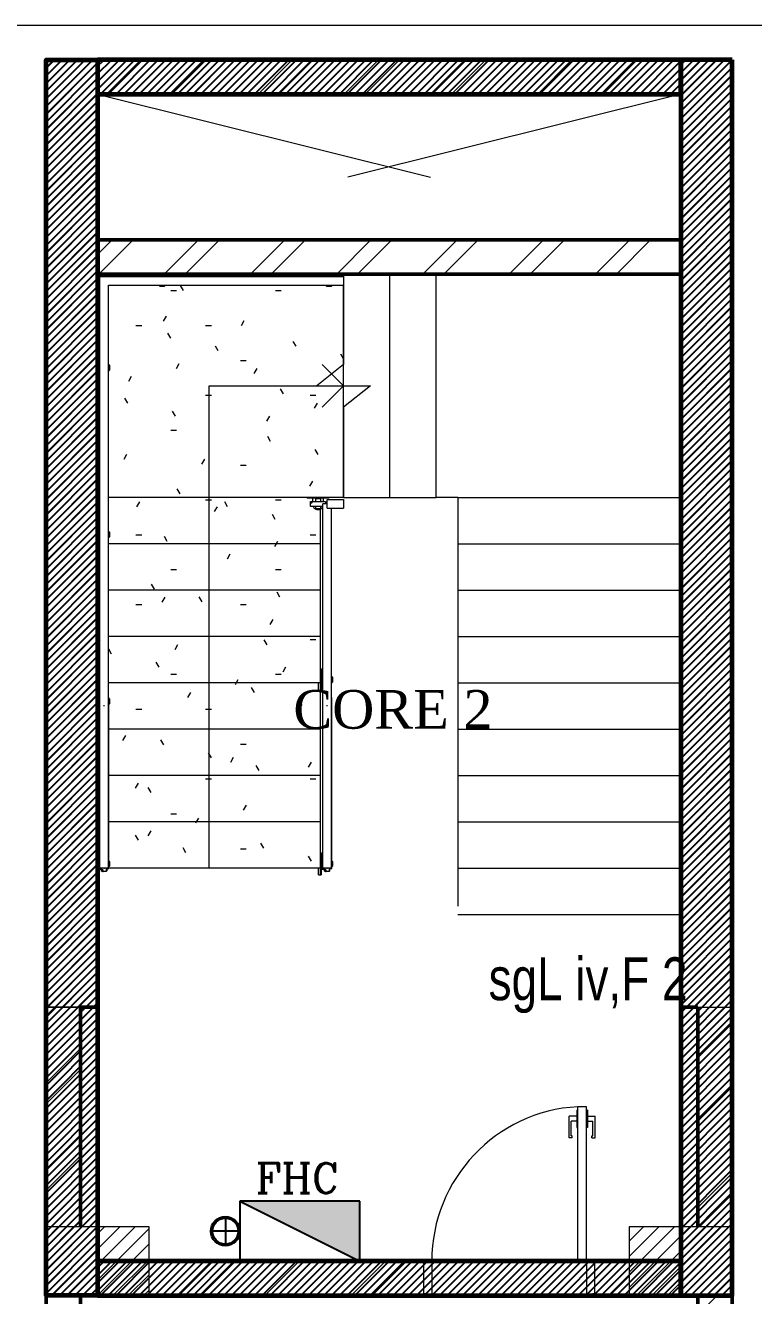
# Model space of a CAD drawing. Header units: millimetres. Extents: x -967280 to 3852, y 2833 to 1955156.
# Drawn here: x -944767 to -940521, y 445416 to 452816 of the extents above; entities that cross this region are included whole.
import ezdxf
from ezdxf.enums import TextEntityAlignment as Align

# ---------------------------------------------------------------- set-up
doc = ezdxf.new("R2010")
doc.units = ezdxf.units.MM
doc.header["$LTSCALE"] = 1000
for name, pattern in [('HRZN_Line-Ptrn-Abov', [4, 2, -2]), ('HRZN_Line-Ptrn-Dash', [4, 2, -2]), ('HRZN_Line-Ptrn-Sold', [9144001.0, 9144000.0, -1]), ('Overhead', [3.96875, 2.38125, -1.5875])]:
    doc.linetypes.add(name, pattern=pattern)
for name, color, linetype, lineweight in [('A-COLS', 8, 'HRZN_Line-Ptrn-Sold', 18), ('A-DASH', 21, 'HRZN_Line-Ptrn-Abov', 18), ('A-DIM', 7, 'Continuous', 13), ('A-DOOR', 5, 'Continuous', 13), ('A-ELEV', 1, 'HRZN_Line-Ptrn-Sold', 13), ('A-FLOR-HRAL', 1, 'Continuous', 18), ('A-FLOR-PATT', 1, 'Continuous', 13), ('A-HATCH', 1, 'Continuous', 13), ('A-STAIR', 1, 'HRZN_Line-Ptrn-Sold', 13), ('A-TONE', 40, 'HRZN_Line-Ptrn-Sold', 35), ('A-WALL', 8, 'HRZN_Line-Ptrn-Sold', 50), ('S - column', 6, 'Continuous', 60), ('Up Arrows', 3, 'Continuous', 13)]:
    doc.layers.add(name, color=color, linetype=linetype, lineweight=lineweight)
for name, color, linetype in [('ARCH', 8, 'Continuous'), ('FF-SYMBOL', 2, 'Continuous'), ('PL-DR-PIPE', 6, 'Continuous'), ('PL-W-TEXT', 7, 'Continuous'), ('S - col hach', 1, 'Continuous')]:
    doc.layers.add(name, color=color, linetype=linetype)
doc.styles.add('arabic 25', font='x-arab.shx', dxfattribs={"width": 0.8, "height": 250})
doc.styles.add('ASD', font='times.ttf')
doc.styles.add('PL-W-TEXT1', font='romanc.shx', dxfattribs={"height": 0.3})
pattern_1 = [(45, (6650, -35800), (-251.447, 251.447), []), (45, (6650, -35419), (-251.447, 251.447), [])]
pattern_2 = [(0, (6650, -35800), (812.8, 203.2), [33.528, -576.072, 33.528, -576.072, -3251.2]), (0, (6650, -35800), (812.8, 203.2), [-1219.2, 33.528, -1185.672, 33.528, -576.072, -1422.4]), (0, (6650, -35800), (812.8, 203.2), [-3048, 33.528, -372.872, 33.528, -982.472]), (120, (6954.8, -35698.4), (-582.3764, 602.3054), [33.528, -576.072, 33.528, -576.072, -3251.2]), (120, (6954.8, -35698.4), (-582.3764, 602.3054), [-1219.2, 33.528, -1185.672, 33.528, -576.072, -1422.4]), (120, (6954.8, -35698.4), (-582.3764, 602.3054), [-3048, 33.528, -372.872, 33.528, -982.472]), (240, (7056.4, -35292), (-230.4236, -805.5054), [33.528, -576.072, 33.528, -576.072, -3251.2]), (240, (7056.4, -35292), (-230.4236, -805.5054), [-1219.2, 33.528, -1185.672, 33.528, -576.072, -1422.4]), (240, (7056.4, -35292), (-230.4236, -805.5054), [-3048, 33.528, -372.872, 33.528, -982.472])]
pattern_3 = [(225, (-217548.73, -1233776.03), (44.9012806, -44.9012806), [])]
pattern_4 = [(45, (-223648.726, -1233952.032), (-22.4506403, 22.4506403), [])]

# ---------------------------------------------------------------- blocks, each defined once
blk = doc.blocks.new('DAE_DOOR-SINGLE - BEDROOMS DOOR _D01__1000_2200MM 2-3597831-BASEMENT 03 FLOOR FFL')
at = {"layer": 'A-DOOR', "lineweight": 18}
for p, q in [((476.2, 100), (476.2, 1000)), ((526.2, 1000), (476.2, 1000)), ((526.2, 100), (526.2, 1000)), ((526.2, 100), (476.2, 100))]:
    blk.add_line(p, q, dxfattribs=at)
at = {"layer": 'A-DOOR'}
for p, q in [((-411.8, 88), (-423.8, 88)), ((-423.8, 88), (-423.8, -88)), ((-373.8, 100), (-411.8, 100)), ((-411.8, 100), (-411.8, 88)), ((-373.8, -100), (-373.8, 100)), ((526.2, 100), (526.2, -100)), ((564.2, 100), (526.2, 100)), ((564.2, 88), (564.2, 100)), ((576.2, 88), (564.2, 88)), ((576.2, -88), (576.2, 88)), ((-423.8, -88), (-411.8, -88)), ((-411.8, -88), (-411.8, -100)), ((-411.8, -100), (-373.8, -100)), ((526.2, -100), (564.2, -100)), ((564.2, -100), (564.2, -88)), ((564.2, -88), (576.2, -88))]:
    blk.add_line(p, q, dxfattribs=at)
blk.add_arc((526.2, 100), 901.4, 93.17983, 180, dxfattribs=at)
at = {"layer": 'A-HATCH'}
for p, q in [((469.8, 980.9), (476.2, 980.9)), ((469.8, 980.9), (469.8, 879.3)), ((532.6, 980.9), (526.2, 980.9)), ((532.6, 980.9), (532.6, 879.3)), ((469.8, 945.6), (425.4, 945.6)), ((425.4, 819.1), (425.4, 945.6)), ((469.8, 915.6), (438.1, 915.6)), ((438.1, 830.6), (438.1, 915.6)), ((532.6, 945.6), (577, 945.6)), ((532.6, 915.6), (564.3, 915.6)), ((564.3, 830.6), (564.3, 915.6)), ((577, 819.1), (577, 945.6)), ((444.1, 819.1), (425.4, 819.1)), ((444.1, 830.6), (438.1, 830.6)), ((444.1, 819.1), (444.1, 830.6)), ((469.8, 879.3), (476.2, 879.3)), ((532.6, 879.3), (526.2, 879.3)), ((558.3, 830.6), (564.3, 830.6)), ((558.3, 819.1), (558.3, 830.6)), ((558.3, 819.1), (577, 819.1))]:
    blk.add_line(p, q, dxfattribs=at)
blk = doc.blocks.new('Railing - Fascia 2-3607307-BASEMENT 03 FLOOR FFL')
at = {"layer": 'A-FLOR-HRAL'}
for p, q in [((-29, 16), (-31, 14)), ((-31, 14), (-31, -14)), ((-31, -14), (-31, 14)), ((-25.4, 16), (-29, 16)), ((-29, -16), (-29, 16)), ((-27.5, 27.5), (-27.5, 16)), ((-14.6, 27.5), (-27.5, 27.5)), ((-15, 25.4), (-15, 40)), ((-13.4, 43.7), (-13.4, 25.4)), ((-10, 45), (10, 45)), ((10, 45), (5.1, 45)), ((13.4, 43.7), (13.4, 25.4)), ((15, 40), (15, 25.4)), ((33.6, 31.8), (15.2, 31.8)), ((27.5, 27.5), (15.2, 27.5)), ((29, 16), (25.4, 16)), ((27.5, 16), (27.5, 27.5)), ((31, 14), (29, 16)), ((29, -16), (29, 16)), ((31, 14), (31, 4.2)), ((31, -14), (31, 14)), ((31, 7.7), (31, -7.7)), ((31, -7.7), (31, 7.7)), ((31, 6.6), (31, -7.4)), ((31, 3.8), (31, 6.6)), ((31, 2.5), (31, 0)), ((31, 0), (31, -2.5)), ((33.6, 25.4), (33.6, 63.5)), ((38.1, 63.5), (33.6, 63.5)), ((-31, -14), (-29, -16)), ((-29, -16), (-25.4, -16)), ((-27.5, -16), (-27.5, -27.5)), ((-25.4, -27.5), (-27.5, -27.5)), ((25.4, -16), (29, -16)), ((27.5, -27.5), (25.4, -27.5)), ((27.5, -27.5), (27.5, -16)), ((29, -16), (31, -14)), ((31, -2.5), (29.7, -2.5)), ((31, -7.4), (31, -3.8)), ((31, -4.2), (31, -14))]:
    blk.add_line(p, q, dxfattribs=at)
blk.add_arc((0, 0), 33.1, 116.32845, 120.92265, dxfattribs=at)
for points, knots in [([(-15, 40), (-15, 40.1), (-15, 40.3), (-15, 40.5), (-15, 40.7), (-14.9, 40.9), (-14.9, 41), (-14.9, 41.2), (-14.8, 41.4), (-14.8, 41.5), (-14.7, 41.7), (-14.7, 41.8), (-14.6, 42), (-14.5, 42.1), (-14.4, 42.3), (-14.4, 42.4), (-14.3, 42.6), (-14.2, 42.7), (-14.1, 42.9), (-14, 43), (-13.9, 43.1), (-13.8, 43.3), (-13.6, 43.5), (-13.5, 43.6), (-13.4, 43.7)], [0, 0, 0, 0, 0.083333, 0.125, 0.166667, 0.208333, 0.25, 0.291667, 0.333333, 0.375, 0.416667, 0.458333, 0.5, 0.541667, 0.583333, 0.625, 0.666667, 0.708333, 0.75, 0.791667, 0.833333, 0.875, 0.916667, 1, 1, 1, 1]), ([(-13.4, 43.7), (-13.1, 43.9), (-12.6, 44.3), (-11.8, 44.7), (-11.1, 44.9), (-10.4, 45), (-10, 45)], [0, 0, 0, 0, 0.333333, 0.5, 0.666667, 1, 1, 1, 1]), ([(10.3, 38), (10.3, 38.3), (10.2, 38.9), (9.9, 39.5), (9.5, 39.9), (9.1, 40.3), (8.4, 40.5), (7.6, 40.5), (6.9, 40.3), (6.5, 39.9), (6, 39.5), (5.7, 38.9), (5.6, 38.3), (5.6, 38)], [0, 0, 0, 0, 0.111111, 0.222222, 0.277778, 0.333333, 0.444444, 0.555556, 0.666667, 0.722222, 0.777778, 0.888889, 1, 1, 1, 1]), ([(5.6, 38), (5.6, 37.7), (5.7, 37.1), (6, 36.5), (6.5, 36.1), (6.9, 35.7), (7.6, 35.5), (8.4, 35.5), (9.1, 35.7), (9.5, 36.1), (9.9, 36.5), (10.2, 37.1), (10.3, 37.7), (10.3, 38)], [0, 0, 0, 0, 0.111111, 0.222222, 0.277778, 0.333333, 0.444444, 0.555556, 0.666667, 0.722222, 0.777778, 0.888889, 1, 1, 1, 1]), ([(10, 45), (10.4, 45), (11.1, 44.9), (11.8, 44.7), (12.6, 44.3), (13.1, 43.9), (13.4, 43.7)], [0, 0, 0, 0, 0.333333, 0.5, 0.666667, 1, 1, 1, 1]), ([(13.4, 43.7), (13.5, 43.6), (13.7, 43.4), (13.8, 43.2), (14, 43), (14.1, 42.9), (14.2, 42.7), (14.3, 42.5), (14.4, 42.4), (14.5, 42.2), (14.6, 42), (14.7, 41.8), (14.7, 41.6), (14.8, 41.4), (14.8, 41.2), (14.9, 41), (14.9, 40.8), (15, 40.6), (15, 40.3), (15, 40.1), (15, 40)], [0, 0, 0, 0, 0.1, 0.15, 0.2, 0.25, 0.3, 0.35, 0.4, 0.45, 0.5, 0.55, 0.6, 0.65, 0.7, 0.75, 0.8, 0.85, 0.9, 1, 1, 1, 1])]:
    blk.add_open_spline(points, degree=3, knots=knots, dxfattribs=at)
for points in [[(6.5, 38), (6.5, 38.2), (6.6, 38.6), (6.7, 39), (6.8, 39.2)], [(6.8, 36.8), (6.7, 37), (6.6, 37.4), (6.5, 37.8), (6.5, 38)], [(6.8, 39.2), (7, 39.4), (7.2, 39.8), (7.8, 40.2), (8.5, 40.5), (9.2, 40.5), (9.6, 40.4), (9.9, 40.3)], [(8.5, 35.5), (8.3, 35.6), (7.8, 35.8), (7.2, 36.2), (7, 36.6), (6.8, 36.8)]]:
    blk.add_open_spline(points, degree=3, dxfattribs=at)
blk = doc.blocks.new('Railing - Fascia 2-3607309-BASEMENT 03 FLOOR FFL')
at = {"layer": 'A-FLOR-HRAL'}
for p, q in [((-29, 16), (-31, 14)), ((-31, 14), (-31, -14)), ((-31, -14), (-31, 14)), ((-25.4, 16), (-29, 16)), ((-29, -16), (-29, 16)), ((33.6, 31.8), (25.4, 31.8)), ((29, 16), (25.4, 16)), ((31, 14), (29, 16)), ((29, -16), (29, 16)), ((31, 14), (31, 4.2)), ((31, -14), (31, 14)), ((31, 7.7), (31, -7.7)), ((31, -7.7), (31, 7.7)), ((31, 6.6), (31, -7.4)), ((31, 3.8), (31, 6.6)), ((31, 2.5), (31, 0)), ((31, 0), (31, -2.5)), ((33.6, -63.5), (33.6, 63.5)), ((38.1, 63.5), (33.6, 63.5)), ((-31, -14), (-29, -16)), ((-29, -16), (-25.4, -16)), ((25.4, -16), (29, -16)), ((25.4, -31.7), (33.6, -31.7)), ((29, -16), (31, -14)), ((31, -2.5), (29.7, -2.5)), ((31, -7.4), (31, -3.8)), ((31, -4.2), (31, -14)), ((33.6, -63.5), (38.1, -63.5))]:
    blk.add_line(p, q, dxfattribs=at)
for start, end in [(151.57311, 208.42689), (140.74378, 150.46133), (209.53867, 219.25622)]:
    blk.add_arc((0, 0), 33.1, start, end, dxfattribs=at)
blk = doc.blocks.new('Railing - Fascia 2-V25-BASEMENT 03 FLOOR FFL')
at = {"layer": 'A-FLOR-HRAL'}
for p, q in [((-29, 16), (-31, 14)), ((-31, 14), (-31, -14)), ((-31, -14), (-31, 14)), ((-25.4, 16), (-29, 16)), ((-29, -16), (-29, 16)), ((29, 16), (25.4, 16)), ((31, 14), (29, 16)), ((29, -16), (29, 16)), ((31, 14), (31, 4.2)), ((31, -14), (31, 14)), ((31, 7.7), (31, -7.7)), ((31, -7.7), (31, 7.7)), ((31, 6.6), (31, -7.4)), ((31, 3.8), (31, 6.6)), ((31, 2.5), (31, 0)), ((31, 0), (31, -2.5)), ((33.6, 53.9), (33.6, 63.5)), ((38.1, 63.5), (33.6, 63.5)), ((-31, -14), (-29, -16)), ((-29, -16), (-25.4, -16)), ((25.4, -16), (29, -16)), ((29, -16), (31, -14)), ((31, -2.5), (29.7, -2.5)), ((31, -7.4), (31, -3.8)), ((31, -4.2), (31, -14))]:
    blk.add_line(p, q, dxfattribs=at)
blk = doc.blocks.new('Railing - Fascia 2-2789807-BASEMENT 03 FLOOR FFL')
at = {"layer": 'A-FLOR-HRAL'}
for p, q in [((-29, 16), (-31, 14)), ((-31, 14), (-31, -14)), ((-31, -14), (-31, 14)), ((-25.4, 16), (-29, 16)), ((-29, -16), (-29, 16)), ((29, 16), (25.4, 16)), ((31, 14), (29, 16)), ((29, -16), (29, 16)), ((31, 14), (31, 4.2)), ((31, -14), (31, 14)), ((31, 7.7), (31, -7.7)), ((31, -7.7), (31, 7.7)), ((31, 6.6), (31, -7.4)), ((31, 3.8), (31, 6.6)), ((31, 2.5), (31, 0)), ((31, 0), (31, -2.5)), ((-31, -14), (-29, -16)), ((-29, -16), (-25.4, -16)), ((25.4, -16), (29, -16)), ((29, -16), (31, -14)), ((31, -2.5), (29.7, -2.5)), ((31, -7.4), (31, -3.8)), ((31, -4.2), (31, -14))]:
    blk.add_line(p, q, dxfattribs=at)
blk = doc.blocks.new('Railing - Fascia 2-3809664-BASEMENT 03 FLOOR FFL')
at = {"layer": 'A-FLOR-HRAL'}
for p, q in [((-29, 16), (-31, 14)), ((-31, 14), (-31, -14)), ((-31, -14), (-31, 14)), ((-25.4, 16), (-29, 16)), ((-29, -16), (-29, 16)), ((29, 16), (25.4, 16)), ((31, 14), (29, 16)), ((29, -16), (29, 16)), ((31, 14), (31, 4.2)), ((31, -14), (31, 14)), ((31, 7.7), (31, -7.7)), ((31, -7.7), (31, 7.7)), ((31, 6.6), (31, -7.4)), ((31, 3.8), (31, 6.6)), ((31, 2.5), (31, 0)), ((31, 0), (31, -2.5)), ((-31, -14), (-29, -16)), ((-29, -16), (-25.4, -16)), ((25.4, -16), (29, -16)), ((29, -16), (31, -14)), ((31, -2.5), (29.7, -2.5)), ((31, -7.4), (31, -3.8)), ((31, -4.2), (31, -14))]:
    blk.add_line(p, q, dxfattribs=at)
blk = doc.blocks.new('Railing - Railing-3934839-BASEMENT 03 FLOOR FFL')
at = {"extrusion": (0, 0, -1), "zscale": -1}
for name, p, rotation in [('Railing - Fascia 2-3809664-BASEMENT 03 FLOOR FFL', (-17901, 24011.9), 90), ('Railing - Fascia 2-2789807-BASEMENT 03 FLOOR FFL', (-18872.9, 24011.9), 90), ('Railing - Fascia 2-2789807-BASEMENT 03 FLOOR FFL', (-19211.9, 23505.9), 180), ('Railing - Fascia 2-V25-BASEMENT 03 FLOOR FFL', (-19211.9, 22533.9), 180), ('Railing - Fascia 2-3607309-BASEMENT 03 FLOOR FFL', (-19211.9, 21562), 180), ('Railing - Fascia 2-3607307-BASEMENT 03 FLOOR FFL', (-19211.9, 20615.4), 180)]:
    blk.add_blockref(name, p, dxfattribs=dict(at, rotation=rotation))
blk = doc.blocks.new('Railing - Fascia 2-3605761-BASEMENT 03 FLOOR FFL')
at = {"layer": 'A-FLOR-HRAL'}
for p, q in [((-29, 16), (-31, 14)), ((-31, 14), (-31, -14)), ((-31, -14), (-31, 14)), ((-25.4, 16), (-29, 16)), ((-29, -16), (-29, 16)), ((-27.5, 27.5), (-27.5, 16)), ((-14.6, 27.5), (-27.5, 27.5)), ((-15, 25.4), (-15, 40)), ((-13.4, 43.7), (-13.4, 25.4)), ((-10, 45), (10, 45)), ((10, 45), (5.1, 45)), ((13.4, 43.7), (13.4, 25.4)), ((33.6, 31.8), (14.7, 31.8)), ((27.5, 27.5), (14.7, 27.5)), ((15, 40), (15, 25.4)), ((29, 16), (25.4, 16)), ((27.5, 16), (27.5, 27.5)), ((31, 14), (29, 16)), ((29, -16), (29, 16)), ((31, 14), (31, 4.2)), ((31, -14), (31, 14)), ((31, 7.7), (31, -7.7)), ((31, -7.7), (31, 7.7)), ((31, 6.6), (31, -7.4)), ((31, 3.8), (31, 6.6)), ((31, 2.5), (31, 0)), ((31, 0), (31, -2.5)), ((33.6, -63.5), (33.6, 63.5)), ((38.1, 63.5), (33.6, 63.5)), ((38.1, 25.4), (38.1, 63.5)), ((50.8, 63.5), (38.1, 63.5)), ((38.1, 63.5), (38.1, 25.4)), ((50.8, 63.5), (50.8, 25.4)), ((-31, -14), (-29, -16)), ((-29, -16), (-25.4, -16)), ((-27.5, -16), (-27.5, -27.5)), ((-25.4, -27.5), (-27.5, -27.5)), ((25.4, -16), (29, -16)), ((27.5, -27.5), (25.4, -27.5)), ((25.4, -31.7), (33.6, -31.7)), ((27.5, -27.5), (27.5, -16)), ((29, -16), (31, -14)), ((31, -2.5), (29.7, -2.5)), ((31, -7.4), (31, -3.8)), ((31, -4.2), (31, -14)), ((33.6, -63.5), (38.1, -63.5))]:
    blk.add_line(p, q, dxfattribs=at)
for start, end in [(151.57311, 208.42689), (146.81977, 150.46133), (116.32845, 120.92265), (209.53867, 211.43417)]:
    blk.add_arc((0, 0), 33.1, start, end, dxfattribs=at)
for points, knots in [([(-15, 40), (-15, 40.1), (-15, 40.3), (-15, 40.5), (-15, 40.7), (-14.9, 40.9), (-14.9, 41), (-14.9, 41.2), (-14.8, 41.4), (-14.8, 41.5), (-14.7, 41.7), (-14.7, 41.8), (-14.6, 42), (-14.5, 42.1), (-14.4, 42.3), (-14.4, 42.4), (-14.3, 42.6), (-14.2, 42.7), (-14.1, 42.9), (-14, 43), (-13.9, 43.1), (-13.8, 43.3), (-13.6, 43.5), (-13.5, 43.6), (-13.4, 43.7)], [0, 0, 0, 0, 0.083333, 0.125, 0.166667, 0.208333, 0.25, 0.291667, 0.333333, 0.375, 0.416667, 0.458333, 0.5, 0.541667, 0.583333, 0.625, 0.666667, 0.708333, 0.75, 0.791667, 0.833333, 0.875, 0.916667, 1, 1, 1, 1]), ([(-13.4, 43.7), (-13.1, 43.9), (-12.6, 44.3), (-11.8, 44.7), (-11.1, 44.9), (-10.4, 45), (-10, 45)], [0, 0, 0, 0, 0.333333, 0.5, 0.666667, 1, 1, 1, 1]), ([(10.3, 38), (10.3, 38.3), (10.2, 38.9), (9.9, 39.5), (9.5, 39.9), (9.1, 40.3), (8.4, 40.5), (7.6, 40.5), (6.9, 40.3), (6.5, 39.9), (6, 39.5), (5.7, 38.9), (5.6, 38.3), (5.6, 38)], [0, 0, 0, 0, 0.111111, 0.222222, 0.277778, 0.333333, 0.444444, 0.555556, 0.666667, 0.722222, 0.777778, 0.888889, 1, 1, 1, 1]), ([(5.6, 38), (5.6, 37.7), (5.7, 37.1), (6, 36.5), (6.5, 36.1), (6.9, 35.7), (7.6, 35.5), (8.4, 35.5), (9.1, 35.7), (9.5, 36.1), (9.9, 36.5), (10.2, 37.1), (10.3, 37.7), (10.3, 38)], [0, 0, 0, 0, 0.111111, 0.222222, 0.277778, 0.333333, 0.444444, 0.555556, 0.666667, 0.722222, 0.777778, 0.888889, 1, 1, 1, 1]), ([(10, 45), (10.4, 45), (11.1, 44.9), (11.8, 44.7), (12.6, 44.3), (13.1, 43.9), (13.4, 43.7)], [0, 0, 0, 0, 0.333333, 0.5, 0.666667, 1, 1, 1, 1]), ([(13.4, 43.7), (13.5, 43.6), (13.7, 43.4), (13.8, 43.2), (14, 43), (14.1, 42.9), (14.2, 42.7), (14.3, 42.5), (14.4, 42.4), (14.5, 42.2), (14.6, 42), (14.7, 41.8), (14.7, 41.6), (14.8, 41.4), (14.8, 41.2), (14.9, 41), (14.9, 40.8), (15, 40.6), (15, 40.3), (15, 40.1), (15, 40)], [0, 0, 0, 0, 0.1, 0.15, 0.2, 0.25, 0.3, 0.35, 0.4, 0.45, 0.5, 0.55, 0.6, 0.65, 0.7, 0.75, 0.8, 0.85, 0.9, 1, 1, 1, 1])]:
    blk.add_open_spline(points, degree=3, knots=knots, dxfattribs=at)
for points in [[(6.5, 38), (6.5, 38.2), (6.6, 38.6), (6.7, 39), (6.8, 39.2)], [(6.8, 36.8), (6.7, 37), (6.6, 37.4), (6.5, 37.8), (6.5, 38)], [(6.8, 39.2), (7, 39.4), (7.2, 39.8), (7.8, 40.2), (8.5, 40.5), (9.2, 40.5), (9.6, 40.4), (9.9, 40.3)], [(8.5, 35.5), (8.3, 35.6), (7.8, 35.8), (7.2, 36.2), (7, 36.6), (6.8, 36.8)]]:
    blk.add_open_spline(points, degree=3, dxfattribs=at)
blk = doc.blocks.new('Railing - Fascia 2-3613590-BASEMENT 03 FLOOR FFL')
at = {"layer": 'A-FLOR-HRAL'}
for p, q in [((-29, 16), (-31, 14)), ((-31, 14), (-31, -14)), ((-31, -14), (-31, 14)), ((-25.4, 16), (-29, 16)), ((-29, -16), (-29, 16)), ((33.6, 31.8), (25.4, 31.8)), ((29, 16), (25.4, 16)), ((31, 14), (29, 16)), ((29, -16), (29, 16)), ((31, 14), (31, 4.2)), ((31, -14), (31, 14)), ((31, 7.7), (31, -7.7)), ((31, -7.7), (31, 7.7)), ((31, 6.6), (31, -7.4)), ((31, 3.8), (31, 6.6)), ((31, 2.5), (31, 0)), ((31, 0), (31, -2.5)), ((33.6, -63.5), (33.6, 63.5)), ((38.1, 63.5), (33.6, 63.5)), ((38.1, 18.3), (38.1, 63.5)), ((50.8, 63.5), (38.1, 63.5)), ((38.1, 63.5), (38.1, 18.3)), ((50.8, 63.5), (50.8, 18.3)), ((-31, -14), (-29, -16)), ((-29, -16), (-25.4, -16)), ((25.4, -16), (29, -16)), ((25.4, -31.7), (33.6, -31.7)), ((29, -16), (31, -14)), ((31, -2.5), (29.7, -2.5)), ((31, -7.4), (31, -3.8)), ((31, -4.2), (31, -14)), ((33.6, -63.5), (38.1, -63.5))]:
    blk.add_line(p, q, dxfattribs=at)
for start, end in [(151.57311, 208.42689), (140.74378, 150.46133), (209.53867, 219.25622)]:
    blk.add_arc((0, 0), 33.1, start, end, dxfattribs=at)
blk = doc.blocks.new('Railing - Fascia 2-3809666-BASEMENT 03 FLOOR FFL')
at = {"layer": 'A-FLOR-HRAL'}
for p, q in [((-29, 16), (-31, 14)), ((-31, 14), (-31, -14)), ((-31, -14), (-31, 14)), ((-14.2, 16), (-29, 16)), ((-29, -16), (-29, 16)), ((-15, -26.9), (-15, 40)), ((-13.4, 43.7), (-13.4, -26.9)), ((-10, 45), (10, 45)), ((10, 45), (5.1, 45)), ((13.4, 43.7), (13.4, -43.7)), ((29, 16), (14.4, 16)), ((33.6, 31.8), (14.7, 31.8)), ((15, 40), (15, -40)), ((31, 14), (29, 16)), ((29, -16), (29, 16)), ((31, 14), (31, 4.2)), ((31, -14), (31, 14)), ((31, 7.7), (31, -7.7)), ((31, -7.7), (31, 7.7)), ((31, 6.6), (31, -7.4)), ((31, 3.8), (31, 6.6)), ((31, 2.5), (31, 0)), ((31, 0), (31, -2.5)), ((33.6, -63.5), (33.6, 63.5)), ((38.1, 63.5), (33.6, 63.5)), ((-31, -14), (-29, -16)), ((-29, -16), (-14.4, -16)), ((0, -45), (10, -45)), ((14.2, -16), (29, -16)), ((14.6, -31.7), (33.6, -31.7)), ((29, -16), (31, -14)), ((31, -2.5), (29.7, -2.5)), ((31, -7.4), (31, -3.8)), ((31, -4.2), (31, -14)), ((33.6, -63.5), (38.1, -63.5))]:
    blk.add_line(p, q, dxfattribs=at)
for start, end in [(151.57311, 208.42689), (116.32845, 150.46133), (209.53867, 234.8811)]:
    blk.add_arc((0, 0), 33.1, start, end, dxfattribs=at)
for points, knots in [([(-15, 40), (-15, 40.1), (-15, 40.3), (-15, 40.5), (-15, 40.7), (-14.9, 40.9), (-14.9, 41), (-14.9, 41.2), (-14.8, 41.4), (-14.8, 41.5), (-14.7, 41.7), (-14.7, 41.8), (-14.6, 42), (-14.5, 42.1), (-14.4, 42.3), (-14.4, 42.4), (-14.3, 42.6), (-14.2, 42.7), (-14.1, 42.9), (-14, 43), (-13.9, 43.1), (-13.8, 43.3), (-13.6, 43.5), (-13.5, 43.6), (-13.4, 43.7)], [0, 0, 0, 0, 0.083333, 0.125, 0.166667, 0.208333, 0.25, 0.291667, 0.333333, 0.375, 0.416667, 0.458333, 0.5, 0.541667, 0.583333, 0.625, 0.666667, 0.708333, 0.75, 0.791667, 0.833333, 0.875, 0.916667, 1, 1, 1, 1]), ([(-13.4, 43.7), (-13.1, 43.9), (-12.6, 44.3), (-11.8, 44.7), (-11.1, 44.9), (-10.4, 45), (-10, 45)], [0, 0, 0, 0, 0.333333, 0.5, 0.666667, 1, 1, 1, 1]), ([(10.3, 38), (10.3, 38.3), (10.2, 38.9), (9.9, 39.5), (9.5, 39.9), (9.1, 40.3), (8.4, 40.5), (7.6, 40.5), (6.9, 40.3), (6.5, 39.9), (6, 39.5), (5.7, 38.9), (5.6, 38.3), (5.6, 38)], [0, 0, 0, 0, 0.111111, 0.222222, 0.277778, 0.333333, 0.444444, 0.555556, 0.666667, 0.722222, 0.777778, 0.888889, 1, 1, 1, 1]), ([(5.6, 38), (5.6, 37.7), (5.7, 37.1), (6, 36.5), (6.5, 36.1), (6.9, 35.7), (7.6, 35.5), (8.4, 35.5), (9.1, 35.7), (9.5, 36.1), (9.9, 36.5), (10.2, 37.1), (10.3, 37.7), (10.3, 38)], [0, 0, 0, 0, 0.111111, 0.222222, 0.277778, 0.333333, 0.444444, 0.555556, 0.666667, 0.722222, 0.777778, 0.888889, 1, 1, 1, 1]), ([(10, 45), (10.4, 45), (11.1, 44.9), (11.8, 44.7), (12.6, 44.3), (13.1, 43.9), (13.4, 43.7)], [0, 0, 0, 0, 0.333333, 0.5, 0.666667, 1, 1, 1, 1]), ([(13.4, 43.7), (13.5, 43.6), (13.7, 43.4), (13.8, 43.2), (14, 43), (14.1, 42.9), (14.2, 42.7), (14.3, 42.5), (14.4, 42.4), (14.5, 42.2), (14.6, 42), (14.7, 41.8), (14.7, 41.6), (14.8, 41.4), (14.8, 41.2), (14.9, 41), (14.9, 40.8), (15, 40.6), (15, 40.3), (15, 40.1), (15, 40)], [0, 0, 0, 0, 0.1, 0.15, 0.2, 0.25, 0.3, 0.35, 0.4, 0.45, 0.5, 0.55, 0.6, 0.65, 0.7, 0.75, 0.8, 0.85, 0.9, 1, 1, 1, 1]), ([(13.4, -43.7), (13.1, -43.9), (12.6, -44.3), (11.8, -44.7), (11.1, -44.9), (10.4, -45), (10, -45)], [0, 0, 0, 0, 0.333333, 0.5, 0.666667, 1, 1, 1, 1]), ([(15, -40), (15, -40.1), (15, -40.3), (15, -40.5), (15, -40.7), (14.9, -40.9), (14.9, -41), (14.9, -41.2), (14.8, -41.4), (14.8, -41.5), (14.7, -41.7), (14.7, -41.8), (14.6, -42), (14.5, -42.1), (14.4, -42.3), (14.4, -42.4), (14.3, -42.6), (14.2, -42.7), (14.1, -42.9), (14, -43), (13.9, -43.1), (13.8, -43.3), (13.6, -43.5), (13.5, -43.6), (13.4, -43.7)], [0, 0, 0, 0, 0.083333, 0.125, 0.166667, 0.208333, 0.25, 0.291667, 0.333333, 0.375, 0.416667, 0.458333, 0.5, 0.541667, 0.583333, 0.625, 0.666667, 0.708333, 0.75, 0.791667, 0.833333, 0.875, 0.916667, 1, 1, 1, 1])]:
    blk.add_open_spline(points, degree=3, knots=knots, dxfattribs=at)
for points in [[(6.5, 38), (6.5, 38.2), (6.6, 38.6), (6.7, 39), (6.8, 39.2)], [(6.8, 36.8), (6.7, 37), (6.6, 37.4), (6.5, 37.8), (6.5, 38)], [(6.8, 39.2), (7, 39.4), (7.2, 39.8), (7.8, 40.2), (8.5, 40.5), (9.2, 40.5), (9.6, 40.4), (9.9, 40.3)], [(8.5, 35.5), (8.3, 35.6), (7.8, 35.8), (7.2, 36.2), (7, 36.6), (6.8, 36.8)]]:
    blk.add_open_spline(points, degree=3, dxfattribs=at)
blk = doc.blocks.new('Railing - Railing-3934843-BASEMENT 03 FLOOR FFL')
at = {"layer": 'A-FLOR-HRAL', "lineweight": 13}
blk.add_line((17914.3, 22711.9), (17914.3, 22714.3), dxfattribs=at)
at = {"extrusion": (0, 0, -1), "zscale": -1}
for name, p, rotation in [('Railing - Fascia 2-3809666-BASEMENT 03 FLOOR FFL', (-17964.2, 22711.9), 89.99993289493665), ('Railing - Fascia 2-3613590-BASEMENT 03 FLOOR FFL', (-17911.9, 21688.3), 180), ('Railing - Fascia 2-3605761-BASEMENT 03 FLOOR FFL', (-17911.9, 20615.4), 180)]:
    blk.add_blockref(name, p, dxfattribs=dict(at, rotation=rotation))
blk = doc.blocks.new('Top Rail Type - Top Rail_Internal_-3934859-BASEMENT 03 FLOOR FFL')
at = {"layer": 'A-STAIR', "linetype": 'Continuous'}
for p, q in [((19186.5, 21583.4), (19186.5, 20590)), ((19209.2, 21535.3), (19214.6, 21535.3)), ((19237.3, 20590), (19237.3, 21583.4))]:
    blk.add_line(p, q, dxfattribs=at)
at = {"layer": 'A-STAIR', "linetype": 'Continuous', "flags": 128}
blk.add_lwpolyline([(19213.9, 20590), (19211.9, 20590), (19209.9, 20590)], dxfattribs=at)
blk = doc.blocks.new('Top Rail Type - Top Rail_Internal_-V26-BASEMENT 03 FLOOR FFL')
at = {"layer": 'A-STAIR', "linetype": 'Continuous'}
for p, q in [((17815.5, 24037.3), (17815.5, 23986.5)), ((18085.5, 24037.3), (17815.5, 24037.3)), ((18085.5, 23986.5), (17815.5, 23986.5)), ((19237.3, 24037.3), (18085.5, 24037.3)), ((19186.5, 23986.5), (18085.5, 23986.5)), ((19186.5, 22750), (19186.5, 23986.5)), ((19237.3, 22750), (19237.3, 24037.3)), ((19186.5, 20590), (19186.5, 22750)), ((19237.3, 20590), (19237.3, 22750)), ((19186.5, 20590), (19237.3, 20590))]:
    blk.add_line(p, q, dxfattribs=at)
blk = doc.blocks.new('Top Rail Type - Top Rail_Internal_-3934878-BASEMENT 03 FLOOR FFL')
at = {"layer": 'A-STAIR', "linetype": 'Continuous'}
for p, q in [((17886.5, 21583.4), (17886.5, 20590)), ((17909.2, 21535.3), (17914.6, 21535.3)), ((17937.3, 20590), (17937.3, 21583.4))]:
    blk.add_line(p, q, dxfattribs=at)
at = {"layer": 'A-STAIR', "linetype": 'Continuous', "flags": 128}
blk.add_lwpolyline([(17913.5, 20590), (17911.9, 20590), (17909.9, 20590)], dxfattribs=at)
blk = doc.blocks.new('Top Rail Type - Top Rail_Internal_-V27-BASEMENT 03 FLOOR FFL')
at = {"layer": 'A-STAIR', "linetype": 'Continuous'}
for p, q in [((17815.5, 22737.3), (17815.5, 22686.5)), ((17911.9, 22737.3), (17815.5, 22737.3)), ((17911.9, 22686.5), (17911.9, 22737.3)), ((17911.9, 22686.5), (17815.5, 22686.5)), ((17886.5, 20590), (17886.5, 22686.5)), ((17911.9, 22711.9), (17937.3, 22711.9)), ((17937.3, 20590), (17937.3, 22711.9)), ((17886.5, 20590), (17937.3, 20590))]:
    blk.add_line(p, q, dxfattribs=at)
blk = doc.blocks.new('FHC')
at = {"layer": 'FF-SYMBOL'}
for p, q in [((0.785, 0.175), (0.085, 0.175)), ((0.085, 0.175), (0.085, -0.175)), ((0.085, 0.175), (0.785, -0.175)), ((0.785, -0.175), (0.785, 0.175)), ((0.085, -0.175), (0.785, -0.175))]:
    blk.add_line(p, q, dxfattribs=at)
at = {"layer": 'FF-SYMBOL', "linetype": 'Continuous', "ltscale": 0.3}
for p, q in [((0, 0.085), (0, -0.085)), ((0.085, 0), (-0.085, 0))]:
    blk.add_line(p, q, dxfattribs=at)
at = {"layer": 'FF-SYMBOL'}
for radius in [0.085, 0.075]:
    blk.add_circle((0, 0), radius, dxfattribs=at)
blk.add_solid([(0.085, 0.175), (0.785, 0.175), (0.085, 0.175), (0.785, -0.175)], dxfattribs=at)
blk = doc.blocks.new('A$Ca5ad4f3b')
at = {"layer": 'S - col hach'}
h = blk.add_hatch(dxfattribs=at)
h.set_pattern_fill('ANSI31', color=256, scale=10)
h.set_pattern_definition(pattern_4)
h.paths.add_polyline_path([(16400, -8500), (16100, -8500), (16100, -1300), (16400, -1300)])
h = blk.add_hatch(dxfattribs=at)
h.set_pattern_fill('ANSI31', color=256, scale=10)
h.set_pattern_definition([(45, (-216898.87, -637039.72), (-22.4506403, 22.4506403), [])])
h.paths.add_polyline_path([(19800, -1300), (16400, -1300), (16400, -1500), (19800, -1500)])
h = blk.add_hatch(dxfattribs=at)
h.set_pattern_fill('ANSI31', color=256, scale=10)
h.set_pattern_definition(pattern_4)
h.paths.add_polyline_path([(20100, -1300), (19800, -1300), (19800, -8500), (20100, -8500)])
h = blk.add_hatch(dxfattribs=at)
h.set_pattern_fill('ANSI31', color=256, scale=10)
h.set_pattern_definition([(45, (-216898.877, -644039.72), (-22.4506403, 22.4506403), [])])
h.paths.add_polyline_path([(19800, -8300), (16400, -8300), (16400, -8500), (19800, -8500)])
at = {"layer": 'S - column'}
for points in [[(16400, -8500), (16100, -8500), (16100, -1300), (16400, -1300)], [(19800, -1300), (16400, -1300), (16400, -1500), (19800, -1500)], [(20100, -1300), (19800, -1300), (19800, -8500), (20100, -8500)], [(19800, -8300), (16400, -8300), (16400, -8500), (19800, -8500)]]:
    blk.add_lwpolyline(points, close=True, dxfattribs=at)
at = {"ltscale": 6, "style": 'ASD'}
blk.add_text('CORE 2', height=225, dxfattribs=at).set_placement((18122, -5084.7), align=Align.MIDDLE_CENTER)
blk = doc.blocks.new('A$Ce698b90d')
at = {"layer": 'A-COLS'}
h = blk.add_hatch(dxfattribs=at)
h.set_pattern_fill('ANSI31', color=4, scale=20, angle=180)
h.set_pattern_definition(pattern_3)
h.paths.add_polyline_path([(22500, -16020), (22200, -16020), (22200, -10500), (22500, -10500)])
h = blk.add_hatch(dxfattribs=at)
h.set_pattern_fill('ANSI31', color=4, scale=20, angle=180)
h.set_pattern_definition(pattern_3)
h.paths.add_polyline_path([(26200, -10500), (25900, -10500), (25900, -16020), (26200, -16020)])
h = blk.add_hatch(dxfattribs=at)
h.set_pattern_fill('ANSI31', color=4, scale=20, angle=180)
h.set_pattern_definition(pattern_3)
h.paths.add_polyline_path([(22800, -17700), (22800, -17300), (22200, -17300), (22200, -17700)])
h = blk.add_hatch(dxfattribs=at)
h.set_pattern_fill('ANSI31', color=4, scale=20, angle=180)
h.set_pattern_definition(pattern_3)
h.paths.add_polyline_path([(25600, -17700), (26200, -17700), (26200, -17300), (25600, -17300)])
at = {"layer": 'A-STAIR', "linetype": 'Continuous'}
h = blk.add_hatch(dxfattribs=at)
h.set_pattern_fill('FP_39', color=4, style=0, pattern_type=2)
h.set_pattern_definition(pattern_2)
h.paths.add_polyline_path([(23934.5, -13050), (22563.5, -13050), (22563.5, -12310.1), (22567.1, -12309.7), (22568.1, -12304.7), (22568.7, -12303.7), (22568.1, -12302), (22569, -12301.4), (22568.1, -12299.4), (22569.1, -12299.1), (22568.1, -12296.8), (22568.6, -12296), (22567.1, -12294.1), (22569, -12293.9), (22568.1, -12291.5), (22568.4, -12290.4), (22568.5, -12288.9), (22568.3, -12287.7), (22568.4, -12286.3), (22568.6, -12285.6), (22567.1, -12280.4), (22567.1, -12278.1), (22563.5, -12278.1), (22563.5, -11813.5), (22861.1, -11813.5), (22861.5, -11817.1), (22866.5, -11818.1), (22867.5, -11818.7), (22869.1, -11818.1), (22869.7, -11819), (22871.8, -11818.1), (22872.1, -11819.1), (22874.4, -11818.1), (22875.2, -11818.6), (22877.1, -11817.1), (22877.2, -11819), (22879.7, -11818.1), (22880.7, -11818.4), (22882.2, -11818.5), (22883.4, -11818.3), (22885, -11818.1), (22885.5, -11818.6), (22890.7, -11817.1), (22893.1, -11817.1), (22893.1, -11813.5), (23833, -11813.5), (23833.4, -11817.1), (23838.4, -11818.1), (23839.4, -11818.7), (23841.1, -11818.1), (23841.7, -11819), (23843.7, -11818.1), (23844.1, -11819.1), (23846.4, -11818.1), (23847.1, -11818.6), (23849, -11817.1), (23849.2, -11819), (23851.7, -11818.1), (23852.7, -11818.4), (23854.2, -11818.5), (23855.4, -11818.3), (23857, -11818.1), (23857.5, -11818.6), (23862.7, -11817.1), (23865, -11817.1), (23865, -11813.5), (23934.5, -11813.5), (23934.5, -12907.8)])
h.paths.add_polyline_path([(22500, -13050), (22500, -11750), (23934.5, -11750), (23934.5, -11762.7), (23865, -11762.7), (23864.6, -11759.1), (23858.6, -11758.2), (23857, -11758.2), (23856.4, -11758.5), (23854.3, -11758.1), (23853.6, -11758.4), (23850.9, -11757.1), (23843.7, -11758.1), (23842.6, -11758.3), (23841, -11758.2), (23840.5, -11759.1), (23838.4, -11758.1), (23836.5, -11759.1), (23833, -11759.1), (23833, -11762.7), (22893.1, -11762.7), (22892.6, -11759.1), (22886.6, -11758.2), (22885.1, -11758.2), (22884.4, -11758.5), (22882.3, -11758.1), (22881.7, -11758.4), (22879, -11757.1), (22871.8, -11758.1), (22870.7, -11758.3), (22869.1, -11758.2), (22868.6, -11759.1), (22866.5, -11758.1), (22864.6, -11759.1), (22861.1, -11759.1), (22861.1, -11762.7), (22512.7, -11762.7), (22512.7, -12278.1), (22509.1, -12278.5), (22508.2, -12284.5), (22508.2, -12286.1), (22508.4, -12286.8), (22508.1, -12288.8), (22508.4, -12289.5), (22507.1, -12292.2), (22508.1, -12299.4), (22508.3, -12300.5), (22508.2, -12302.1), (22509.1, -12302.6), (22508.1, -12304.7), (22509.1, -12306.6), (22509.1, -12310.1), (22512.7, -12310.1), (22512.7, -13050)])
h = blk.add_hatch(dxfattribs=at)
h.set_pattern_fill('FP_41', color=4, style=0, pattern_type=2)
h.set_pattern_definition(pattern_2)
h.paths.add_polyline_path([(23800, -13320), (22563.5, -13320), (22563.5, -13282.1), (22567.1, -13281.6), (22568.1, -13276.7), (22568.7, -13275.7), (22568.1, -13274), (22569, -13273.4), (22568.1, -13271.4), (22569.1, -13271), (22568.1, -13268.7), (22568.6, -13268), (22567.1, -13266.1), (22569, -13265.9), (22568.1, -13263.4), (22568.4, -13262.4), (22568.5, -13260.9), (22568.3, -13259.7), (22568.4, -13258.3), (22568.6, -13257.6), (22567.1, -13252.4), (22567.1, -13250.1), (22563.5, -13250.1), (22563.5, -13050), (23722.3, -13050), (23722.3, -13054.5), (23754.1, -13054.5), (23754.1, -13073.1), (23742.7, -13074.2), (23741, -13076.9), (23741.5, -13078.1), (23749.4, -13078.3), (23750.3, -13080.5), (23748.7, -13082.4), (23740.8, -13083.1), (23741.5, -13100.5), (23744.5, -13102.9), (23745.8, -13103.1), (23756.6, -13103.1), (23757.5, -13105.1), (23762.8, -13111.8), (23773.6, -13118.5), (23777.4, -13120.1), (23785.8, -13121.2), (23798.3, -13118.4), (23800, -13118.9), (23800, -13158.9)])
h.paths.add_polyline_path([(22500, -13320), (22500, -13050), (22512.7, -13050), (22512.7, -13250.1), (22509.1, -13250.5), (22508.2, -13256.5), (22508.2, -13258.1), (22508.4, -13258.8), (22508.1, -13260.8), (22508.4, -13261.5), (22507.1, -13264.2), (22508.1, -13271.4), (22508.3, -13272.5), (22508.2, -13274.1), (22509.1, -13274.6), (22508.1, -13276.7), (22509.1, -13278.6), (22509.1, -13282.1), (22512.7, -13282.1), (22512.7, -13320)])
h = blk.add_hatch(dxfattribs=at)
h.set_pattern_fill('FP_41', color=4, style=0, pattern_type=2)
h.set_pattern_definition(pattern_2)
h.paths.add_polyline_path([(22512.7, -13590), (22500, -13590), (22500, -13329.6), (22504.5, -13329.6), (22504.5, -13320), (22512.7, -13320), (22512.7, -13409.9)])
h.paths.add_polyline_path([(22668.9, -13590), (22563.5, -13590), (22563.5, -13320), (23800, -13320), (23800, -13590), (23058.1, -13590)])
h = blk.add_hatch(dxfattribs=at)
h.set_pattern_fill('FP_41', color=4, style=0, pattern_type=2)
h.set_pattern_definition(pattern_2)
h.paths.add_polyline_path([(22563.5, -13860), (22563.5, -13590), (23800, -13590), (23800, -13860), (22668.9, -13860)])
h.paths.add_polyline_path([(22512.7, -13860), (22500, -13860), (22500, -13590), (22512.7, -13590), (22512.7, -13661)])
h = blk.add_hatch(dxfattribs=at)
h.set_pattern_fill('FP_41', color=4, style=0, pattern_type=2)
h.set_pattern_definition(pattern_2)
h.paths.add_polyline_path([(23800, -14130), (22563.5, -14130), (22563.5, -13860), (23800, -13860), (23800, -13912.1)])
h.paths.add_polyline_path([(22500, -14130), (22500, -13860), (22512.7, -13860), (22512.7, -14130)])
h = blk.add_hatch(dxfattribs=at)
h.set_pattern_fill('FP_41', color=4, style=0, pattern_type=2)
h.set_pattern_definition(pattern_2)
h.paths.add_polyline_path([(23787.3, -14400), (22563.5, -14400), (22564.6, -14257.3), (22568.5, -14250.3), (22570.1, -14246), (22571.2, -14238), (22568.4, -14225.5), (22566.9, -14221.7), (22563.5, -14216.6), (22563.5, -14130), (23787.3, -14130), (23787.3, -14175.2), (23800, -14175.2), (23800, -14400)])
h.paths.add_polyline_path([(22512.7, -14400), (22500, -14400), (22500, -14301.5), (22504.5, -14301.5), (22504.5, -14269.8), (22512.7, -14269.8), (22512.7, -14301.5)])
h.paths.add_polyline_path([(22512.7, -14206.3), (22504.5, -14206.3), (22504.5, -14174.5), (22500, -14174.5), (22500, -14130), (22512.7, -14130), (22512.7, -14200.3)])
h = blk.add_hatch(dxfattribs=at)
h.set_pattern_fill('FP_42', color=4, style=0, pattern_type=2)
h.set_pattern_definition(pattern_2)
h.paths.add_polyline_path([(22512.7, -14670), (22500, -14670), (22500, -14400), (22512.7, -14400), (22512.7, -14665.3)])
h.paths.add_polyline_path([(22563.5, -14670), (22563.5, -14400), (23800, -14400), (23800, -14670), (22668.9, -14670)])
h = blk.add_hatch(dxfattribs=at)
h.set_pattern_fill('FP_41', color=4, style=0, pattern_type=2)
h.set_pattern_definition(pattern_2)
h.paths.add_polyline_path([(23800, -14940), (22563.5, -14940), (22563.5, -14670), (23800, -14670), (23800, -14916.4)])
h.paths.add_polyline_path([(22512.7, -14940), (22500, -14940), (22500, -14670), (22512.7, -14670), (22512.7, -14916.4)])
h = blk.add_hatch(dxfattribs=at)
h.set_pattern_fill('FP_40', color=4, style=0, pattern_type=2)
h.set_pattern_definition(pattern_2)
h.paths.add_polyline_path([(23800, -15210), (22565.6, -15210), (22565.6, -15200.6), (22567.1, -15200.2), (22568.1, -15195.2), (22568.7, -15194.2), (22568.1, -15192.5), (22569, -15191.9), (22568.1, -15189.9), (22569.1, -15189.6), (22568.1, -15187.2), (22568.6, -15186.5), (22567.1, -15184.6), (22569, -15184.4), (22568.1, -15182), (22568.4, -15180.9), (22568.5, -15179.4), (22568.3, -15178.2), (22568.4, -15176.8), (22568.6, -15176.1), (22567.1, -15170.9), (22567.1, -15168.6), (22565.6, -15168.6), (22565.6, -15157.1), (22563.5, -15157.1), (22563.5, -14940), (23800, -14940), (23800, -15167.4)])
h.paths.add_polyline_path([(22500, -15210), (22500, -14940), (22512.7, -14940), (22512.7, -15157.1), (22510.6, -15157.1), (22510.6, -15168.6), (22509.1, -15169), (22508.2, -15175), (22508.1, -15176.7), (22508.4, -15177.3), (22508.1, -15179.3), (22508.4, -15180), (22507.1, -15182.7), (22508.1, -15189.9), (22508.3, -15191), (22508.1, -15192.5), (22509.1, -15193.1), (22508.1, -15195.2), (22509.1, -15197.1), (22509.1, -15200.6), (22510.6, -15200.6), (22510.6, -15210), (22509.1, -15210)])
at = {"layer": 'A-TONE', "linetype": 'Continuous', "lineweight": 13}
h = blk.add_hatch(dxfattribs=at)
h.set_pattern_fill('FP_2', color=4, style=0, pattern_type=2)
h.set_pattern_definition(pattern_1)
h.paths.add_polyline_path([(25900, -10700), (25900, -10500), (22500, -10500), (22500, -10700), (24563.5, -10700)])
h = blk.add_hatch(dxfattribs=at)
h.set_pattern_fill('FP_2', color=4, style=0, pattern_type=2)
h.set_pattern_definition(pattern_1)
h.paths.add_polyline_path([(25731.1, -11750), (25900, -11750), (25900, -11550), (22500, -11550), (22500, -11750), (25536.5, -11750)])
h = blk.add_hatch(dxfattribs=at)
h.set_pattern_fill('FP_2', color=4, style=0, pattern_type=2)
h.set_pattern_definition(pattern_1)
h.paths.add_polyline_path([(22400, -17300), (22400, -16020), (22200, -16020), (22200, -17300)])
h = blk.add_hatch(dxfattribs=at)
h.set_pattern_fill('FP_2', color=4, style=0, pattern_type=2)
h.set_pattern_definition(pattern_1)
h.paths.add_polyline_path([(26200, -17300), (26200, -16020), (26000, -16020), (26000, -17300)])
h = blk.add_hatch(dxfattribs=at)
h.set_pattern_fill('FP_2', color=4, style=0, pattern_type=2)
h.set_pattern_definition(pattern_1)
h.paths.add_polyline_path([(24400, -17700), (24400, -17500), (22800, -17500), (22800, -17700)])
h.paths.add_polyline_path([(25400.8, -17700), (25600, -17700), (25600, -17500), (25400, -17500), (25400, -17700)])
h = blk.add_hatch(dxfattribs=at)
h.set_pattern_fill('FP_2', color=4, style=0, pattern_type=2)
h.set_pattern_definition(pattern_1)
h.paths.add_polyline_path([(22212, -19500), (22400, -19500), (22400, -19300), (22200, -19300), (22200, -19500)])
h.paths.add_polyline_path([(22388, -18300), (22400, -18300), (22400, -17700), (22200, -17700), (22200, -18300), (22212, -18300)])
h = blk.add_hatch(dxfattribs=at)
h.set_pattern_fill('FP_2', color=4, style=0, pattern_type=2)
h.set_pattern_definition(pattern_1)
h.paths.add_polyline_path([(26012, -19500), (26200, -19500), (26200, -19300), (26000, -19300), (26000, -19500)])
h.paths.add_polyline_path([(26188, -18300), (26200, -18300), (26200, -17700), (26000, -17700), (26000, -18300), (26012, -18300)])
at = {"layer": 'A-COLS', "color": 4}
for points in [[(22500, -16020), (22200, -16020), (22200, -10500), (22500, -10500)], [(26200, -10500), (25900, -10500), (25900, -16020), (26200, -16020)], [(22200, -17300), (22200, -17700), (22800, -17700), (22800, -17300)], [(25600, -17300), (25600, -17700), (26200, -17700), (26200, -17300)]]:
    blk.add_lwpolyline(points, close=True, dxfattribs=at)
at = {"layer": 'A-DASH', "color": 4}
for p, q in [((25900, -10700), (22500, -11550)), ((22500, -10700), (25900, -11550))]:
    blk.add_line(p, q, dxfattribs=at)
at = {"layer": 'A-ELEV', "color": 4}
for p, q in [((24400, -17500), (24412, -17500)), ((24450, -17500), (25350, -17500)), ((25388, -17500), (25400, -17500)), ((24412, -17700), (24400, -17700)), ((25350, -17700), (24450, -17700)), ((25400, -17700), (25388, -17700))]:
    blk.add_line(p, q, dxfattribs=at)
at = {"layer": 'A-FLOR-PATT', "color": 4}
blk.add_line((26700, -10300), (19200, -10300), dxfattribs=at)
at = {"layer": 'A-STAIR', "color": 4}
for p, q in [((23934.5, -11762.7), (23934.5, -11750)), ((23934.5, -11750), (23934.5, -11762.7)), ((23934.5, -12275), (23934.5, -11813.5)), ((23934.5, -11813.5), (23934.5, -12275)), ((23934.5, -12275), (23778.3, -12400)), ((23778.3, -12400), (24090.8, -12400)), ((23934.5, -13050), (23934.5, -12400)), ((24090.8, -12400), (23934.5, -12525)), ((23934.5, -12525), (23934.5, -13050)), ((22512.7, -13050), (22500, -13050)), ((23800, -13050), (22563.5, -13050)), ((23934.5, -13050), (23800, -13050)), ((23800, -13320), (23800, -13117.7)), ((22512.7, -13320), (22500, -13320)), ((23800, -13320), (22563.5, -13320)), ((23800, -13590), (23800, -13320)), ((22512.7, -13590), (22500, -13590)), ((23800, -13590), (22563.5, -13590)), ((23800, -13860), (23800, -13590)), ((22512.7, -13860), (22500, -13860)), ((23800, -13860), (22563.5, -13860)), ((23800, -14130), (23800, -13860)), ((22512.7, -14130), (22500, -14130)), ((23800, -14130), (22563.5, -14130)), ((23800, -14400), (23800, -14175.2)), ((22512.7, -14400), (22500, -14400)), ((23800, -14400), (22563.5, -14400)), ((23800, -14670), (23800, -14400)), ((22512.7, -14670), (22500, -14670)), ((23800, -14670), (22563.5, -14670)), ((23800, -14940), (23800, -14670)), ((22512.7, -14940), (22500, -14940)), ((23800, -14940), (22563.5, -14940)), ((23800, -15210), (23800, -14940)), ((22510.6, -15210), (22500, -15210)), ((23800, -15210), (22565.6, -15210))]:
    blk.add_line(p, q, dxfattribs=at)
at = {"layer": 'A-STAIR', "color": 4, "linetype": 'HRZN_Line-Ptrn-Dash'}
for p, q in [((23934.5, -11762.7), (23934.5, -11750)), ((24204.5, -13050), (24204.5, -11750)), ((24204.5, -13050), (24204.5, -11750)), ((24474.5, -13050), (24474.5, -11750)), ((23934.5, -12275), (23934.5, -11813.5)), ((23934.5, -12400), (23934.5, -12275)), ((23934.5, -13050), (23934.5, -12400)), ((22512.7, -13050), (22500, -13050)), ((23800, -13050), (22563.5, -13050)), ((24600, -13050), (25900, -13050)), ((22512.7, -13320), (22500, -13320)), ((23800, -13320), (22563.5, -13320)), ((24600, -13320), (25900, -13320)), ((24600, -13320), (25900, -13320)), ((22512.7, -13590), (22500, -13590)), ((23800, -13590), (22563.5, -13590)), ((24600, -13590), (25900, -13590)), ((24600, -13590), (25900, -13590)), ((22512.7, -13860), (22500, -13860)), ((23800, -13860), (22563.5, -13860)), ((24600, -13860), (25900, -13860)), ((24600, -13860), (25900, -13860)), ((22512.7, -14130), (22500, -14130)), ((23800, -14130), (22563.5, -14130)), ((24600, -14130), (25900, -14130)), ((24600, -14130), (25900, -14130)), ((22512.7, -14400), (22500, -14400)), ((23800, -14400), (22563.5, -14400)), ((24600, -14400), (25900, -14400)), ((24600, -14400), (25900, -14400)), ((22512.7, -14670), (22500, -14670)), ((23800, -14670), (22563.5, -14670)), ((24600, -14670), (25900, -14670)), ((24600, -14670), (25900, -14670)), ((22512.7, -14940), (22500, -14940)), ((23800, -14940), (22563.5, -14940)), ((24600, -14940), (25900, -14940)), ((24600, -14940), (25900, -14940)), ((22510.6, -15210), (22500, -15210)), ((23800, -15210), (22565.6, -15210)), ((24600, -15210), (25900, -15210)), ((24600, -15210), (25900, -15210))]:
    blk.add_line(p, q, dxfattribs=at)
at = {"layer": 'A-STAIR', "color": 4, "linetype": 'Overhead'}
for p, q in [((24150.5, -11750), (24474.5, -11750)), ((24474.5, -11750), (25900, -11750)), ((24474.5, -13050), (24474.5, -11750)), ((25900, -11750), (25900, -13050)), ((23934.5, -12400), (23934.5, -12275)), ((23934.5, -13050), (24474.5, -13050)), ((24600, -13050), (24474.5, -13050)), ((24600, -13050), (25900, -13050)), ((24600, -13050), (24600, -15480)), ((25900, -13050), (25900, -15480)), ((24600, -15480), (25900, -15480))]:
    blk.add_line(p, q, dxfattribs=at)
at = {"layer": 'A-WALL', "color": 4}
for p, q in [((22200, -10500), (22200, -17300)), ((26200, -10500), (22200, -10500)), ((26200, -17300), (26200, -10500)), ((22500, -11550), (22500, -10700)), ((22500, -10700), (25900, -10700)), ((25900, -10700), (25900, -11550)), ((25900, -11550), (22500, -11550)), ((22500, -16020), (22500, -11750)), ((22500, -11750), (25900, -11750)), ((25900, -11750), (25900, -16020)), ((22400, -16020), (22500, -16020)), ((22400, -17300), (22400, -16020)), ((25900, -16020), (26000, -16020)), ((26000, -16020), (26000, -17300)), ((24400, -17500), (22800, -17500)), ((24400, -17512), (24400, -17500)), ((25600, -17500), (25400, -17500)), ((25400, -17500), (25400, -17512)), ((22200, -17700), (22200, -18300)), ((22400, -18300), (22400, -17700)), ((22800, -17700), (24400, -17700)), ((24400, -17700), (24400, -17688)), ((25400, -17688), (25400, -17700)), ((25400, -17700), (25600, -17700)), ((26000, -17700), (26000, -18300)), ((26200, -18300), (26200, -17700))]:
    blk.add_line(p, q, dxfattribs=at)
at = {"layer": 'A-WALL', "color": 4, "linetype": 'Continuous', "lineweight": 13}
for p, q in [((22500, -10500), (22500, -10700)), ((25900, -10700), (25900, -10500)), ((22500, -11550), (22500, -11750)), ((25900, -11750), (25900, -11550)), ((22200, -16020), (22400, -16020)), ((26000, -16020), (26200, -16020))]:
    blk.add_line(p, q, dxfattribs=at)
at = {"layer": 'Up Arrows', "color": 4}
for p, q in [((23934.5, -12400), (23809.5, -12275)), ((23150, -12400), (23934.5, -12400)), ((23150, -13050), (23150, -12400)), ((23934.5, -12400), (23809.5, -12525)), ((23150, -13320), (23150, -13050)), ((23150, -13590), (23150, -13320)), ((23150, -13860), (23150, -13590)), ((23150, -14130), (23150, -13860)), ((23150, -14400), (23150, -14130)), ((23150, -14670), (23150, -14400)), ((23150, -14940), (23150, -14670)), ((23150, -15210), (23150, -14940))]:
    blk.add_line(p, q, dxfattribs=at)
at = {"layer": 'A-DIM', "color": 4}
blk.add_blockref('A$Ca5ad4f3b', (6100, -9200), dxfattribs=at)
at = {"layer": 'A-DOOR', "color": 4}
blk.add_blockref('DAE_DOOR-SINGLE - BEDROOMS DOOR _D01__1000_2200MM 2-3597831-BASEMENT 03 FLOOR FFL', (24823.8, -17600), dxfattribs=at)
at = {"layer": 'A-STAIR', "color": 4, "linetype": 'Continuous', "lineweight": 18, "xscale": -1}
for name in ['Railing - Railing-3934839-BASEMENT 03 FLOOR FFL', 'Railing - Railing-3934843-BASEMENT 03 FLOOR FFL']:
    blk.add_blockref(name, (41750, -35800), dxfattribs=at)
at = {"layer": 'A-STAIR', "color": 4, "linetype": 'Continuous', "xscale": -1}
for name in ['Top Rail Type - Top Rail_Internal_-V26-BASEMENT 03 FLOOR FFL', 'Top Rail Type - Top Rail_Internal_-V27-BASEMENT 03 FLOOR FFL', 'Top Rail Type - Top Rail_Internal_-3934859-BASEMENT 03 FLOOR FFL', 'Top Rail Type - Top Rail_Internal_-3934878-BASEMENT 03 FLOOR FFL']:
    blk.add_blockref(name, (41750, -35800), dxfattribs=at)
at = {"layer": 'PL-DR-PIPE', "color": 4, "xscale": 1000.000000007761, "yscale": 1000.000000007761, "zscale": 1000.000000007761}
blk.add_blockref('FHC', (23245, -17325), dxfattribs=at)
at = {"color": 4, "style": 'arabic 25', "width": 0.8}
blk.add_text('sgL iv,F 2', height=250, dxfattribs=at).set_placement((24780.1, -15979.4))
at = {"layer": 'PL-W-TEXT', "color": 4, "style": 'PL-W-TEXT1'}
blk.add_text('FHC', height=173.69, dxfattribs=at).set_placement((23422.4, -17102.7))

msp = doc.modelspace()

# ---------------------------------------------------------------- block references
at = {"layer": 'ARCH', "lineweight": 106, "ltscale": 30}
msp.add_blockref('A$Ce698b90d', (-966846.1, 463116.2), dxfattribs=at)

doc.saveas('drawing.dxf')
